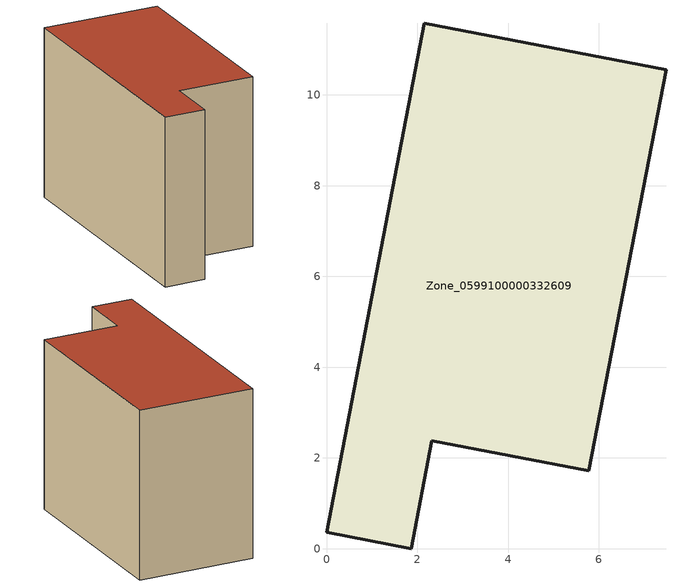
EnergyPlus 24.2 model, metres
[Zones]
Zone_0599100000332609
 floor ground (C_G): 0,0.36 2.16,11.58 7.48,10.55 5.78,1.72 2.32,2.38 1.87,0 z0
 wall outside (C_F): 2.16,11.58 0,0.36 1.87,0 2.32,2.38 5.78,1.72 7.48,10.55 2.16,11.58 z0:7.83
 roof outside (C_R): 7.48,10.55 2.16,11.58 0,0.36 1.87,0 2.32,2.38 5.78,1.72 z7.83
[BUILDING]
Pand.0599100000332609: North Axis=0; Terrain=City; Loads Convergence Tolerance Value=0.04; Temperature Convergence Tolerance Value=0.4; Solar Distribution=FullExterior; Maximum Number of Warmup Days=25; Minimum Number of Warmup Days=1
[Site:Location]
Rotterdam.The.Hague.AP_ZH_NLD Design_Conditions: Latitude=51.96; Longitude=4.45; Time Zone=1; Elevation=-4.5
[SITE:GROUNDTEMPERATURE:BUILDINGSURFACE]
18, 18, 18, 18, 18, 18, 18, 18, 18, 18, 18, 18
[MATERIAL] Thermal Absorptance=0.9; Solar Absorptance=0.7; Visible Absorptance=0.7
Name | Roughness | Thickness | Conductivity | Density | Specific Heat
G.TI.1975-1991 | MediumSmooth | 0.15 | 0.288461 | 540 | 1210
F.TI.1975-1991 | Rough | 0.3 | 0.230769 | 1920 | 840
R.TI.1975-1991 | MediumRough | 0.2 | 0.153846 | 1500 | 1000
[CONSTRUCTION]
C_G: G.TI.1975-1991
C_F: F.TI.1975-1991
C_R: R.TI.1975-1991
[ZONE]
Zone_0599100000332609: Type=1; Multiplier=1; Ceiling Height=Autocalculate; Volume=Autocalculate; Floor Area=autocalculate; Part of Total Floor Area=Yes
[ZONEINFILTRATION:DESIGNFLOWRATE]
Infil_Zone_0599100000332609: Zone or ZoneList or Space or SpaceList=Zone_0599100000332609; Schedule=AlwaysOn; Design Flow Rate Calculation Method=Flow/Area; Flow Rate per Floor Area=0.003; Constant Term Coefficient=1; Temperature Term Coefficient=0; Velocity Term Coefficient=0; Velocity Squared Term Coefficient=0
[HVACTEMPLATE:ZONE:IDEALLOADSAIRSYSTEM]
Zone_0599100000332609: Maximum Heating Supply Air Temperature=50; Minimum Cooling Supply Air Temperature=13; Maximum Heating Supply Air Humidity Ratio=0.0156; Minimum Cooling Supply Air Humidity Ratio=0.0077; Heating Limit=NoLimit; Cooling Limit=NoLimit; Dehumidification Control Type=ConstantSensibleHeatRatio; Cooling Sensible Heat Ratio=0.7; Dehumidification Setpoint=60; Humidification Control Type=None; Humidification Setpoint=30; Outdoor Air Method=None; Outdoor Air Flow Rate per Person=0.00944; Outdoor Air Flow Rate per Zone Floor Area=0; Outdoor Air Flow Rate per Zone=0; Demand Controlled Ventilation Type=None; Outdoor Air Economizer Type=NoEconomizer; Heat Recovery Type=None; Sensible Heat Recovery Effectiveness=0.7; Latent Heat Recovery Effectiveness=0.65
[ZONECONTROL:THERMOSTAT]
ThermostatControl_Zone_0599100000332609: Zone or ZoneList=Zone_0599100000332609; Control Type Schedule=DualSetpointControlType; Control 1=Thermostat_Zone_0599100000332609; Temperature Difference Between Cutout And Setpoint=0
[THERMOSTATSETPOINT:DUALSETPOINT]
Thermostat_Zone_0599100000332609: Heating Setpoint Temperature Schedule=HeatingSetpoint_Zone_0599100000332609; Cooling Setpoint Temperature Schedule=CoolingSetpoint_Zone_0599100000332609
[SCHEDULE:COMPACT]
HeatingSetpoint_Zone_0599100000332609: Through: 12/31, For: AllDays, Until: 24:00, 21
CoolingSetpoint_Zone_0599100000332609: Through: 12/31, For: AllDays, Until: 24:00, 24
DualSetpointControlType: Through: 12/31, For: AllDays, Until: 24:00, 4
AlwaysOn: Through: 12/31, For: AllDays, Until: 24:00, 1
